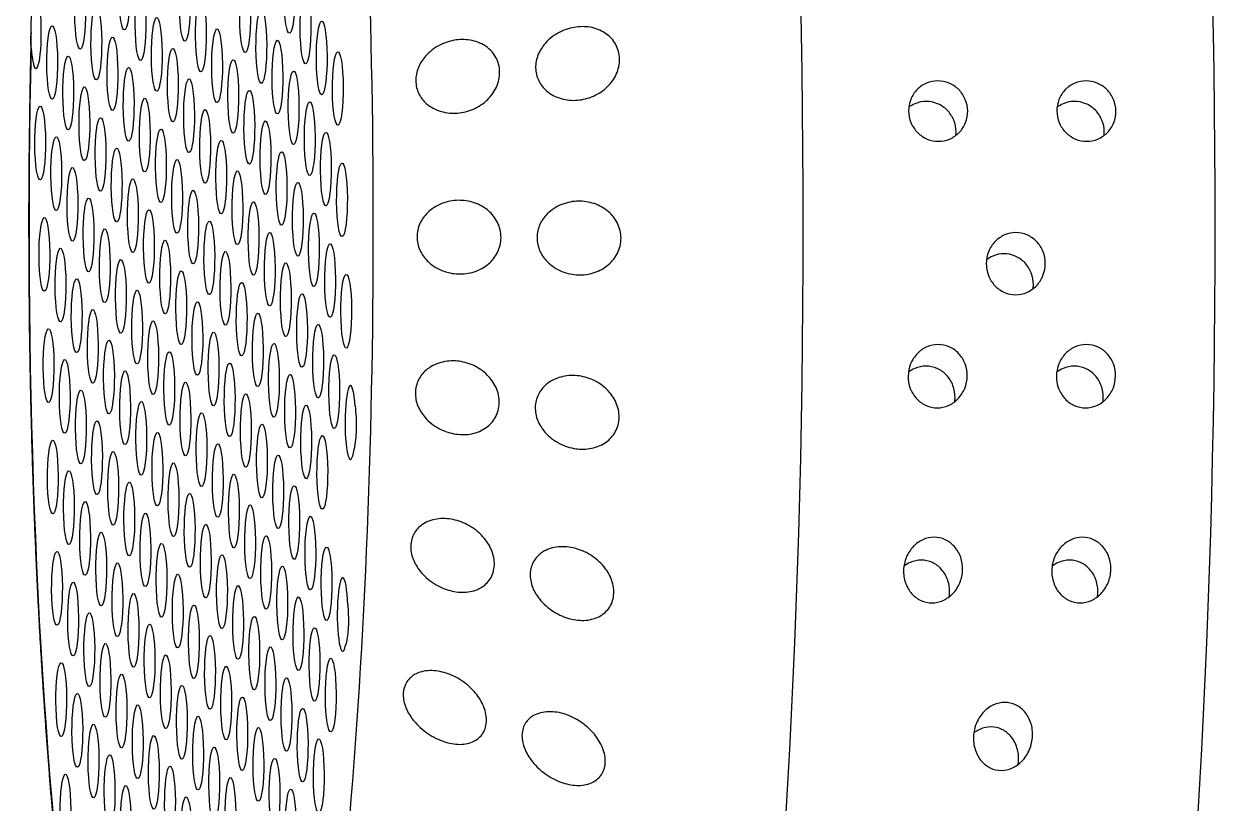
# Model space of a CAD drawing. Extents: x 528 to 612, y 788 to 934.
# Drawn here: x 574.541 to 576.013, y 847.925 to 848.887 of the extents above; entities that cross this region are included whole.
import ezdxf

# ---------------------------------------------------------------- set-up
doc = ezdxf.new("R2010")
doc.units = 0
doc.header["$MEASUREMENT"] = 0
doc.layers.add('1', color=4, linetype='Continuous')

# ---------------------------------------------------------------- blocks, each defined once
blk = doc.blocks.new('2010 FLAIR')
at = {"layer": '1'}
for centre, major_axis, start_param, end_param in [((46.9971, 43.0315), (0, 1.875), 3.141593, 6.283185), ((47.506, 43.0315), (0, 1.875), 3.141593, 6.283185), ((46.5312, 43.0315), (0, 1.4272), 2.994561, 6.430217)]:
    blk.add_ellipse(centre, major_axis=major_axis, ratio=0.145722, start_param=start_param, end_param=end_param, dxfattribs=at)
at = {"layer": '1', "color": 3}
for centre, major_axis, start_param, end_param in [((46.4317, 43.3204), (0, -0.0455), 0.253665, 6.53685), ((46.6355, 43.3163), (0, -0.0455), 0.253665, 6.53685), ((46.377, 43.2966), (0, -0.0455), 0.253665, 6.53685), ((46.5063, 43.3064), (0, -0.0455), 0.253665, 6.53685), ((46.4516, 43.2826), (0, -0.0455), 0.253665, 6.53685), ((46.5808, 43.2924), (0, -0.0455), 0.253665, 6.53685), ((46.3224, 43.2727), (0, -0.0455), 5.159783, 10.190131), ((46.5262, 43.2685), (0, -0.0455), 0.253665, 6.53685), ((46.6554, 43.2784), (0, -0.0455), 0.253665, 6.53685), ((46.397, 43.2587), (0, -0.0455), 0.253665, 6.53685), ((46.6008, 43.2545), (0, -0.0455), 0.253665, 6.53685), ((46.4716, 43.2447), (0, -0.0455), 0.253665, 6.53685), ((46.6754, 43.2405), (0, -0.0455), 0.253665, 6.53685), ((46.3424, 43.2348), (0, -0.0455), 0.253665, 6.53685), ((46.4169, 43.2208), (0, -0.0455), 0.253665, 6.53685), ((46.5461, 43.2307), (0, -0.0455), 0.253665, 6.53685), ((46.4915, 43.2068), (0, -0.0455), 0.253665, 6.53685), ((46.6207, 43.2167), (0, -0.0455), 0.253665, 6.53685), ((46.5166, 43.0315), (0, 1.3917), 1.410939, 2.237983), ((46.3623, 43.197), (0, -0.0455), 0.253665, 6.53685), ((46.5661, 43.1928), (0, -0.0455), 0.253665, 6.53685), ((46.6953, 43.2027), (0, -0.0455), 0.253665, 6.53685), ((46.4369, 43.183), (0, -0.0455), 0.253665, 6.53685), ((46.6407, 43.1788), (0, -0.0455), 0.253665, 6.53685), ((46.5115, 43.169), (0, -0.0455), 0.253665, 6.53685), ((46.3822, 43.1591), (0, -0.0455), 0.253665, 6.53685), ((46.586, 43.1549), (0, -0.0455), 0.253665, 6.53685), ((46.3276, 43.1353), (0, -0.0455), 0.253665, 6.53685), ((46.4568, 43.1451), (0, -0.0455), 0.253665, 6.53685), ((46.6606, 43.1409), (0, -0.0455), 0.253665, 6.53685), ((46.4022, 43.1212), (0, -0.0455), 0.253665, 6.53685), ((46.5314, 43.1311), (0, -0.0455), 0.253665, 6.53685), ((46.4768, 43.1072), (0, -0.0455), 0.253665, 6.53685), ((46.606, 43.1171), (0, -0.0455), 0.253665, 6.53685), ((46.6806, 43.1031), (0, -0.0455), 0.253665, 6.53685), ((46.3475, 43.0974), (0, -0.0455), 0.253665, 6.53685), ((46.5513, 43.0932), (0, -0.0455), 0.253665, 6.53685), ((46.4221, 43.0834), (0, -0.0455), 0.253665, 6.53685), ((46.6259, 43.0792), (0, -0.0455), 0.253665, 6.53685), ((46.3675, 43.0595), (0, -0.0455), 0.253665, 6.53685), ((46.4967, 43.0694), (0, -0.0455), 0.253665, 6.53685), ((46.7005, 43.0652), (0, -0.0455), 0.253665, 6.53685), ((46.4421, 43.0455), (0, -0.0455), 0.253665, 6.53685), ((46.5713, 43.0554), (0, -0.0455), 0.253665, 6.53685), ((46.5166, 43.0315), (0, -0.0455), 0.253665, 6.53685), ((46.6459, 43.0413), (0, -0.0455), 0.253665, 6.53685), ((46.3874, 43.0217), (0, -0.0455), 0.253665, 6.53685), ((46.5912, 43.0175), (0, -0.0455), 0.253665, 6.53685), ((46.462, 43.0076), (0, -0.0455), 0.253665, 6.53685), ((46.6658, 43.0035), (0, -0.0455), 0.253665, 6.53685), ((46.3328, 42.9978), (0, -0.0455), 0.253665, 6.53685), ((46.5366, 42.9936), (0, -0.0455), 0.253665, 6.53685), ((46.4074, 42.9838), (0, -0.0455), 0.253665, 6.53685), ((46.6112, 42.9796), (0, -0.0455), 0.253665, 6.53685), ((46.3527, 42.9599), (0, -0.0455), 0.253665, 6.53685), ((46.482, 42.9698), (0, -0.0455), 0.253665, 6.53685), ((46.5565, 42.9558), (0, -0.0455), 0.253665, 6.53685), ((46.6858, 42.9656), (0, -0.0455), 0.253665, 6.53685), ((46.4273, 42.9459), (0, -0.0455), 0.253665, 6.53685), ((46.6311, 42.9418), (0, -0.0455), 0.253665, 6.53685), ((46.5019, 42.9319), (0, -0.0455), 0.253665, 6.53685), ((46.7057, 42.9277), (0, -0.0455), 0.253665, 6.53685), ((46.3727, 42.9221), (0, -0.0455), 0.253665, 6.53685), ((46.5765, 42.9179), (0, -0.0455), 0.253665, 6.53685), ((46.4473, 42.9081), (0, -0.0455), 0.253665, 6.53685), ((46.6511, 42.9039), (0, -0.0455), 0.253665, 6.53685), ((46.3926, 42.8842), (0, -0.0455), 0.253665, 6.53685), ((46.5218, 42.894), (0, -0.0455), 0.253665, 6.53685), ((46.4672, 42.8702), (0, -0.0455), 0.253665, 6.53685), ((46.5964, 42.88), (0, -0.0455), 0.253665, 6.53685), ((46.338, 42.8603), (0, -0.0455), 0.253665, 6.53685), ((46.5418, 42.8562), (0, -0.0455), 0.253665, 6.53685), ((46.671, 42.866), (0, -0.0455), 0.253665, 6.53685), ((46.4126, 42.8463), (0, -0.0455), 0.253665, 6.53685), ((46.6164, 42.8422), (0, -0.0455), 0.253665, 6.53685), ((46.4871, 42.8323), (0, -0.0455), 0.253665, 6.53685), ((46.6909, 42.8282), (0, -0.0455), 0.253665, 6.53685), ((46.3579, 42.8225), (0, -0.0455), 0.253665, 6.53685), ((46.5617, 42.8183), (0, -0.0455), 0.253665, 6.53685), ((46.4325, 42.8085), (0, -0.0455), 0.253665, 6.53685), ((46.5071, 42.7945), (0, -0.0455), 0.253665, 6.53685), ((46.6363, 42.8043), (0, -0.0455), 0.253665, 6.53685), ((46.3779, 42.7846), (0, -0.0455), 0.253665, 6.53685), ((46.5817, 42.7804), (0, -0.0455), 0.253665, 6.53685), ((46.7109, 42.7903), (0, -0.0455), 2.01819, 7.048538), ((46.4525, 42.7706), (0, -0.0455), 0.253665, 6.53685), ((46.6562, 42.7664), (0, -0.0455), 0.253665, 6.53685), ((46.527, 42.7566), (0, -0.0455), 0.253665, 6.53685), ((46.3978, 42.7467), (0, -0.0455), 0.253665, 6.53685), ((46.6016, 42.7426), (0, -0.0455), 0.253665, 6.53685), ((46.3432, 42.7229), (0, -0.0455), 0.253665, 6.53685), ((46.4724, 42.7327), (0, -0.0455), 0.253665, 6.53685), ((46.6762, 42.7286), (0, -0.0455), 0.253665, 6.53685), ((46.4178, 42.7089), (0, -0.0455), 0.253665, 6.53685), ((46.547, 42.7187), (0, -0.0455), 0.253665, 6.53685), ((46.4923, 42.6949), (0, -0.0455), 0.253665, 6.53685), ((46.6216, 42.7047), (0, -0.0455), 0.253665, 6.53685), ((46.3631, 42.685), (0, -0.0455), 0.253665, 6.53685), ((46.5669, 42.6809), (0, -0.0455), 0.253665, 6.53685), ((46.4377, 42.671), (0, -0.0455), 0.253665, 6.53685), ((46.6415, 42.6668), (0, -0.0455), 0.253665, 6.53685), ((46.3831, 42.6472), (0, -0.0455), 0.253665, 6.53685), ((46.5123, 42.657), (0, -0.0455), 0.253665, 6.53685), ((46.4576, 42.6331), (0, -0.0455), 0.253665, 6.53685), ((46.5869, 42.643), (0, -0.0455), 0.253665, 6.53685), ((46.5322, 42.6191), (0, -0.0455), 0.253665, 6.53685), ((46.6614, 42.629), (0, -0.0455), 0.253665, 6.53685), ((46.403, 42.6093), (0, -0.0455), 0.253665, 6.53685), ((46.6068, 42.6051), (0, -0.0455), 0.253665, 6.53685), ((46.4776, 42.5953), (0, -0.0455), 0.253665, 6.53685), ((46.6814, 42.5911), (0, -0.0455), 0.253665, 6.53685), ((46.3484, 42.5854), (0, -0.0455), 0.253665, 6.53685), ((46.5522, 42.5813), (0, -0.0455), 0.253665, 6.53685), ((46.423, 42.5714), (0, -0.0455), 0.253665, 6.53685), ((46.6267, 42.5673), (0, -0.0455), 0.253665, 6.53685), ((46.3683, 42.5476), (0, -0.0455), 0.253665, 6.53685), ((46.4975, 42.5574), (0, -0.0455), 0.253665, 6.53685), ((46.7013, 42.5532), (0, -0.0455), 1.836372, 6.86672), ((46.4429, 42.5336), (0, -0.0455), 0.253665, 6.53685), ((46.5721, 42.5434), (0, -0.0455), 0.253665, 6.53685), ((46.6467, 42.5294), (0, -0.0455), 0.253665, 6.53685), ((46.5175, 42.5195), (0, -0.0455), 0.253665, 6.53685), ((46.3883, 42.5097), (0, -0.0455), 0.253665, 6.53685), ((46.5921, 42.5055), (0, -0.0455), 0.253665, 6.53685), ((46.4628, 42.4957), (0, -0.0455), 0.253665, 6.53685), ((46.6666, 42.4915), (0, -0.0455), 0.253665, 6.53685), ((46.4082, 42.4718), (0, -0.0455), 0.253665, 6.53685), ((46.5374, 42.4817), (0, -0.0455), 0.253665, 6.53685), ((46.4828, 42.4578), (0, -0.0455), 0.253665, 6.53685), ((46.612, 42.4677), (0, -0.0455), 0.253665, 6.53685), ((46.3536, 42.448), (0, -0.0455), 0.253665, 6.53685), ((46.5574, 42.4438), (0, -0.0455), 0.253665, 6.53685), ((46.6866, 42.4537), (0, -0.0455), 0.253665, 6.53685), ((46.4281, 42.434), (0, -0.0455), 0.253665, 6.53685), ((46.6319, 42.4298), (0, -0.0455), 0.253665, 6.53685), ((46.5027, 42.42), (0, -0.0455), 0.253665, 6.53685), ((46.3735, 42.4101), (0, -0.0455), 0.253665, 6.53685), ((46.5773, 42.4059), (0, -0.0455), 0.253665, 6.53685), ((46.4481, 42.3961), (0, -0.0455), 0.253665, 6.53685), ((46.5227, 42.3821), (0, -0.0455), 0.253665, 6.53685), ((46.6519, 42.3919), (0, -0.0455), 0.253665, 6.53685), ((46.3935, 42.3722), (0, -0.0455), 0.253665, 6.53685), ((46.5972, 42.3681), (0, -0.0455), 0.253665, 6.53685), ((46.468, 42.3582), (0, -0.0455), 0.253665, 6.53685), ((46.6718, 42.3541), (0, -0.0455), 0.253665, 6.53685), ((46.5426, 42.3442), (0, -0.0455), 0.253665, 6.53685), ((46.4134, 42.3344), (0, -0.0455), 0.253665, 6.53685), ((46.6172, 42.3302), (0, -0.0455), 0.253665, 6.53685), ((46.3588, 42.3105), (0, -0.0455), 0.253665, 6.53685), ((46.488, 42.3204), (0, -0.0455), 0.253665, 6.53685), ((46.4333, 42.2965), (0, -0.0455), 0.253665, 6.53685), ((46.5626, 42.3064), (0, -0.0455), 0.253665, 6.53685), ((46.5079, 42.2825), (0, -0.0455), 0.253665, 6.53685), ((46.6371, 42.2923), (0, -0.0455), 0.253665, 6.53685)]:
    blk.add_ellipse(centre, major_axis=major_axis, ratio=0.145722, start_param=start_param, end_param=end_param, dxfattribs=at)
for points, knots in [([(46.3164, 43.253), (46.3164, 43.2541), (46.3163, 43.2552), (46.3161, 43.2607), (46.3162, 43.2655), (46.3164, 43.2744), (46.3165, 43.2784), (46.3167, 43.2863), (46.3168, 43.2902), (46.3171, 43.2982), (46.3173, 43.3021), (46.3178, 43.3055)], [-0.10333223, -0.10333223, -0.10333223, -0.10333223, -0.09981809, -0.09981809, -0.08531374, -0.08531374, -0.07331614, -0.07331614, -0.06095866, -0.06095866, -0.0463084, -0.0463084, -0.0463084, -0.0463084]), ([(46.9899, 43.2785), (46.9961, 43.2794), (47.003, 43.2792), (47.016, 43.2764), (47.0222, 43.2736), (47.0316, 43.2667), (47.0357, 43.2623), (47.0401, 43.2544), (47.0413, 43.2515), (47.0429, 43.2454), (47.0433, 43.2423), (47.0434, 43.236), (47.0431, 43.2327), (47.0417, 43.2264), (47.0407, 43.2232), (47.0366, 43.2144), (47.0327, 43.2091), (47.0235, 43.2001), (47.0174, 43.196), (47.0046, 43.1904), (46.9978, 43.1888), (46.985, 43.1877), (46.9779, 43.1883), (46.9644, 43.1921), (46.958, 43.1955), (46.9493, 43.2032), (46.9459, 43.2073), (46.9411, 43.217), (46.9398, 43.2225), (46.9396, 43.2335), (46.9407, 43.2393), (46.9451, 43.2499), (46.9483, 43.2547), (46.9567, 43.2642), (46.963, 43.2689), (46.9763, 43.2756), (46.9834, 43.2777), (46.9899, 43.2785)], [0, 0, 0, 0, 0.0233552, 0.0233552, 0.0467103, 0.0467103, 0.0658795, 0.0658795, 0.0754641, 0.0754641, 0.0850487, 0.0850487, 0.0946332, 0.0946332, 0.1042178, 0.1042178, 0.123387, 0.123387, 0.1467421, 0.1467421, 0.1700973, 0.1700973, 0.1945396, 0.1945396, 0.2189818, 0.2189818, 0.2355966, 0.2355966, 0.2522113, 0.2522113, 0.2688261, 0.2688261, 0.2854408, 0.2854408, 0.3098831, 0.3098831, 0.3343253, 0.3343253, 0.3343253, 0.3343253]), ([(46.8417, 43.2626), (46.848, 43.2634), (46.8548, 43.2633), (46.8678, 43.2605), (46.8741, 43.2578), (46.8835, 43.2508), (46.8876, 43.2464), (46.892, 43.2385), (46.8931, 43.2356), (46.8947, 43.2295), (46.8952, 43.2264), (46.8953, 43.22), (46.895, 43.2168), (46.8936, 43.2104), (46.8925, 43.2073), (46.8885, 43.1984), (46.8846, 43.1932), (46.8754, 43.1841), (46.8693, 43.1801), (46.8564, 43.1744), (46.8496, 43.1728), (46.8368, 43.1718), (46.8297, 43.1724), (46.8162, 43.1763), (46.8098, 43.1796), (46.8011, 43.1873), (46.7978, 43.1914), (46.793, 43.2011), (46.7917, 43.2066), (46.7915, 43.2175), (46.7926, 43.2233), (46.797, 43.2339), (46.8002, 43.2387), (46.8086, 43.2482), (46.8148, 43.2529), (46.8281, 43.2597), (46.8352, 43.2617), (46.8417, 43.2626)], [0, 0, 0, 0, 0.023389, 0.023389, 0.0467779, 0.0467779, 0.0659746, 0.0659746, 0.0755729, 0.0755729, 0.0851712, 0.0851712, 0.0947696, 0.0947696, 0.1043679, 0.1043679, 0.1235645, 0.1235645, 0.1469535, 0.1469535, 0.1703425, 0.1703425, 0.1947513, 0.1947513, 0.2191601, 0.2191601, 0.2357472, 0.2357472, 0.2523342, 0.2523342, 0.2689213, 0.2689213, 0.2855084, 0.2855084, 0.3099172, 0.3099172, 0.334326, 0.334326, 0.334326, 0.334326]), ([(47.4373, 43.1375), (47.4327, 43.1375), (47.4279, 43.1384), (47.4189, 43.1422), (47.4148, 43.1451), (47.4082, 43.1517), (47.4053, 43.1559), (47.4015, 43.1652), (47.4005, 43.1702), (47.4004, 43.1796), (47.4013, 43.1846), (47.4049, 43.1938), (47.4077, 43.198), (47.4141, 43.2046), (47.4181, 43.2074), (47.427, 43.2112), (47.4319, 43.2121), (47.4411, 43.2121), (47.4459, 43.2112), (47.455, 43.2074), (47.4591, 43.2046), (47.4657, 43.198), (47.4685, 43.1938), (47.4724, 43.1846), (47.4734, 43.1796), (47.4735, 43.1702), (47.4726, 43.1652), (47.4689, 43.1559), (47.4662, 43.1517), (47.4597, 43.1451), (47.4557, 43.1422), (47.4468, 43.1384), (47.4419, 43.1375), (47.4373, 43.1375)], [0, 0, 0, 0, 0.0138754, 0.0138754, 0.0277508, 0.0277508, 0.0418876, 0.0418876, 0.0560244, 0.0560244, 0.070122, 0.070122, 0.0842195, 0.0842195, 0.0980909, 0.0980909, 0.1119622, 0.1119622, 0.1258335, 0.1258335, 0.1397049, 0.1397049, 0.1538024, 0.1538024, 0.1679, 0.1679, 0.1820368, 0.1820368, 0.1961736, 0.1961736, 0.210049, 0.210049, 0.2239244, 0.2239244, 0.2239244, 0.2239244]), ([(47.6205, 43.1375), (47.6159, 43.1375), (47.611, 43.1384), (47.602, 43.1422), (47.5979, 43.1451), (47.5914, 43.1517), (47.5885, 43.1559), (47.5847, 43.1652), (47.5837, 43.1702), (47.5836, 43.1796), (47.5844, 43.1846), (47.5881, 43.1938), (47.5908, 43.198), (47.5973, 43.2046), (47.6013, 43.2074), (47.6102, 43.2112), (47.6151, 43.2121), (47.6242, 43.2121), (47.6291, 43.2112), (47.6381, 43.2074), (47.6422, 43.2046), (47.6488, 43.198), (47.6517, 43.1938), (47.6556, 43.1846), (47.6565, 43.1796), (47.6566, 43.1702), (47.6558, 43.1652), (47.6521, 43.1559), (47.6493, 43.1517), (47.6429, 43.1451), (47.6388, 43.1422), (47.6299, 43.1384), (47.625, 43.1375), (47.6205, 43.1375)], [0, 0, 0, 0, 0.0138754, 0.0138754, 0.0277508, 0.0277508, 0.0418876, 0.0418876, 0.0560244, 0.0560244, 0.070122, 0.070122, 0.0842195, 0.0842195, 0.0980909, 0.0980909, 0.1119622, 0.1119622, 0.1258335, 0.1258335, 0.1397049, 0.1397049, 0.1538024, 0.1538024, 0.1679, 0.1679, 0.1820368, 0.1820368, 0.1961736, 0.1961736, 0.210049, 0.210049, 0.2239244, 0.2239244, 0.2239244, 0.2239244]), ([(47.4588, 43.1448), (47.459, 43.1463), (47.4591, 43.1479), (47.459, 43.1541), (47.4581, 43.1591), (47.4542, 43.1683), (47.4513, 43.1726), (47.4448, 43.1792), (47.4406, 43.182), (47.4316, 43.1858), (47.4268, 43.1867), (47.4176, 43.1867), (47.4127, 43.1858), (47.4056, 43.1827), (47.403, 43.1812), (47.4007, 43.1795)], [0.05151258, 0.05151258, 0.05151258, 0.05151258, 0.05608271, 0.05608271, 0.07020559, 0.07020559, 0.08432848, 0.08432848, 0.0981983, 0.0981983, 0.11206812, 0.11206812, 0.12593795, 0.12593795, 0.13438506, 0.13438506, 0.13438506, 0.13438506]), ([(47.642, 43.1448), (47.6422, 43.1463), (47.6422, 43.1479), (47.6422, 43.1541), (47.6412, 43.1591), (47.6374, 43.1683), (47.6345, 43.1726), (47.6279, 43.1792), (47.6238, 43.182), (47.6148, 43.1858), (47.6099, 43.1867), (47.6008, 43.1867), (47.5959, 43.1858), (47.5887, 43.1827), (47.5862, 43.1812), (47.5839, 43.1795)], [0.05151258, 0.05151258, 0.05151258, 0.05151258, 0.05608271, 0.05608271, 0.07020559, 0.07020559, 0.08432848, 0.08432848, 0.0981983, 0.0981983, 0.11206812, 0.11206812, 0.12593795, 0.12593795, 0.13438506, 0.13438506, 0.13438506, 0.13438506]), ([(46.8442, 43.0646), (46.8505, 43.0647), (46.8573, 43.0638), (46.8703, 43.0595), (46.8765, 43.056), (46.8858, 43.0479), (46.8898, 43.043), (46.894, 43.0345), (46.8951, 43.0315), (46.8966, 43.0252), (46.897, 43.022), (46.8969, 43.0156), (46.8966, 43.0123), (46.8951, 43.0061), (46.8939, 43.0031), (46.8897, 42.9946), (46.8857, 42.9898), (46.8764, 42.9818), (46.8702, 42.9785), (46.8572, 42.9743), (46.8504, 42.9735), (46.8376, 42.9739), (46.8305, 42.9753), (46.8171, 42.9807), (46.8108, 42.9848), (46.8023, 42.9936), (46.799, 42.9981), (46.7944, 43.0083), (46.7932, 43.014), (46.7932, 43.025), (46.7944, 43.0307), (46.799, 43.0409), (46.8023, 43.0453), (46.8109, 43.0539), (46.8172, 43.0579), (46.8306, 43.0632), (46.8377, 43.0645), (46.8442, 43.0646)], [0, 0, 0, 0, 0.023389, 0.023389, 0.0467779, 0.0467779, 0.0659746, 0.0659746, 0.0755729, 0.0755729, 0.0851712, 0.0851712, 0.0947696, 0.0947696, 0.1043679, 0.1043679, 0.1235645, 0.1235645, 0.1469535, 0.1469535, 0.1703425, 0.1703425, 0.1947513, 0.1947513, 0.2191601, 0.2191601, 0.2357472, 0.2357472, 0.2523342, 0.2523342, 0.2689213, 0.2689213, 0.2855084, 0.2855084, 0.3099172, 0.3099172, 0.334326, 0.334326, 0.334326, 0.334326]), ([(46.9926, 43.0636), (46.9988, 43.0637), (47.0056, 43.0627), (47.0186, 43.0584), (47.0247, 43.0549), (47.034, 43.0468), (47.038, 43.0419), (47.0422, 43.0334), (47.0433, 43.0304), (47.0448, 43.0241), (47.0452, 43.0209), (47.0452, 43.0145), (47.0448, 43.0113), (47.0433, 43.0051), (47.0422, 43.002), (47.038, 42.9936), (47.034, 42.9888), (47.0247, 42.9808), (47.0185, 42.9774), (47.0055, 42.9732), (46.9987, 42.9724), (46.9859, 42.9728), (46.9788, 42.9742), (46.9654, 42.9796), (46.9591, 42.9837), (46.9505, 42.9925), (46.9472, 42.997), (46.9427, 43.0072), (46.9414, 43.0129), (46.9414, 43.024), (46.9427, 43.0297), (46.9473, 43.0398), (46.9506, 43.0443), (46.9592, 43.0529), (46.9655, 43.0569), (46.9789, 43.0622), (46.986, 43.0635), (46.9926, 43.0636)], [0, 0, 0, 0, 0.0233552, 0.0233552, 0.0467103, 0.0467103, 0.0658795, 0.0658795, 0.0754641, 0.0754641, 0.0850487, 0.0850487, 0.0946332, 0.0946332, 0.1042178, 0.1042178, 0.123387, 0.123387, 0.1467421, 0.1467421, 0.1700973, 0.1700973, 0.1945396, 0.1945396, 0.2189818, 0.2189818, 0.2355966, 0.2355966, 0.2522113, 0.2522113, 0.2688261, 0.2688261, 0.2854408, 0.2854408, 0.3098831, 0.3098831, 0.3343253, 0.3343253, 0.3343253, 0.3343253]), ([(47.5327, 42.948), (47.5281, 42.948), (47.5232, 42.949), (47.5144, 42.9529), (47.5103, 42.9558), (47.5038, 42.9626), (47.501, 42.9669), (47.4973, 42.9765), (47.4964, 42.9816), (47.4964, 42.9913), (47.4973, 42.9964), (47.5011, 43.0059), (47.504, 43.0103), (47.5105, 43.017), (47.5146, 43.0199), (47.5235, 43.0237), (47.5284, 43.0247), (47.5375, 43.0247), (47.5424, 43.0237), (47.5513, 43.0199), (47.5553, 43.017), (47.5618, 43.0103), (47.5647, 43.0059), (47.5684, 42.9964), (47.5693, 42.9913), (47.5693, 42.9816), (47.5684, 42.9765), (47.5645, 42.9669), (47.5617, 42.9626), (47.5551, 42.9558), (47.551, 42.9529), (47.5421, 42.949), (47.5372, 42.948), (47.5327, 42.948)], [0, 0, 0, 0, 0.0138608, 0.0138608, 0.0277216, 0.0277216, 0.0422229, 0.0422229, 0.0567241, 0.0567241, 0.0711596, 0.0711596, 0.0855951, 0.0855951, 0.0994487, 0.0994487, 0.1133024, 0.1133024, 0.127156, 0.127156, 0.1410097, 0.1410097, 0.1554452, 0.1554452, 0.1698806, 0.1698806, 0.1843819, 0.1843819, 0.1988832, 0.1988832, 0.212744, 0.212744, 0.2266048, 0.2266048, 0.2266048, 0.2266048]), ([(47.5543, 42.9555), (47.5545, 42.9571), (47.5546, 42.9587), (47.5546, 42.9651), (47.5538, 42.9703), (47.55, 42.9798), (47.5472, 42.9842), (47.5407, 42.991), (47.5366, 42.9939), (47.5277, 42.9977), (47.5229, 42.9987), (47.5138, 42.9987), (47.5089, 42.9977), (47.5017, 42.9946), (47.499, 42.993), (47.4967, 42.9912)], [0.05216595, 0.05216595, 0.05216595, 0.05216595, 0.05687262, 0.05687262, 0.07137622, 0.07137622, 0.08587982, 0.08587982, 0.09972982, 0.09972982, 0.11357982, 0.11357982, 0.12742982, 0.12742982, 0.13602531, 0.13602531, 0.13602531, 0.13602531]), ([(47.4358, 42.8084), (47.4312, 42.8084), (47.4264, 42.8094), (47.4176, 42.8133), (47.4137, 42.8162), (47.4072, 42.8231), (47.4044, 42.8276), (47.4007, 42.8373), (47.3999, 42.8426), (47.4, 42.8525), (47.401, 42.8577), (47.4049, 42.8675), (47.4079, 42.8719), (47.4145, 42.8788), (47.4186, 42.8817), (47.4275, 42.8856), (47.4324, 42.8865), (47.4415, 42.8865), (47.4463, 42.8856), (47.4552, 42.8817), (47.4592, 42.8788), (47.4656, 42.8719), (47.4685, 42.8675), (47.4721, 42.8577), (47.473, 42.8525), (47.4728, 42.8426), (47.4718, 42.8373), (47.4679, 42.8276), (47.4649, 42.8231), (47.4582, 42.8162), (47.4542, 42.8133), (47.4452, 42.8094), (47.4404, 42.8084), (47.4358, 42.8084)], [0, 0, 0, 0, 0.0138463, 0.0138463, 0.0276926, 0.0276926, 0.04258, 0.04258, 0.0574675, 0.0574675, 0.0722657, 0.0722657, 0.0870638, 0.0870638, 0.1008999, 0.1008999, 0.114736, 0.114736, 0.1285721, 0.1285721, 0.1424082, 0.1424082, 0.1572063, 0.1572063, 0.1720044, 0.1720044, 0.1868919, 0.1868919, 0.2017794, 0.2017794, 0.2156257, 0.2156257, 0.229472, 0.229472, 0.229472, 0.229472]), ([(47.619, 42.8084), (47.6144, 42.8084), (47.6096, 42.8094), (47.6008, 42.8133), (47.5968, 42.8162), (47.5904, 42.8231), (47.5876, 42.8276), (47.5839, 42.8373), (47.5831, 42.8426), (47.5832, 42.8525), (47.5842, 42.8577), (47.5881, 42.8675), (47.591, 42.8719), (47.5977, 42.8788), (47.6018, 42.8817), (47.6107, 42.8856), (47.6155, 42.8865), (47.6247, 42.8865), (47.6295, 42.8856), (47.6383, 42.8817), (47.6423, 42.8788), (47.6488, 42.8719), (47.6516, 42.8675), (47.6553, 42.8577), (47.6561, 42.8525), (47.656, 42.8426), (47.655, 42.8373), (47.651, 42.8276), (47.6481, 42.8231), (47.6414, 42.8162), (47.6373, 42.8133), (47.6284, 42.8094), (47.6235, 42.8084), (47.619, 42.8084)], [0, 0, 0, 0, 0.0138463, 0.0138463, 0.0276926, 0.0276926, 0.04258, 0.04258, 0.0574675, 0.0574675, 0.0722657, 0.0722657, 0.0870638, 0.0870638, 0.1008999, 0.1008999, 0.114736, 0.114736, 0.1285721, 0.1285721, 0.1424082, 0.1424082, 0.1572063, 0.1572063, 0.1720044, 0.1720044, 0.1868919, 0.1868919, 0.2017794, 0.2017794, 0.2156257, 0.2156257, 0.229472, 0.229472, 0.229472, 0.229472]), ([(46.843, 42.8661), (46.8492, 42.8655), (46.856, 42.8638), (46.8689, 42.858), (46.875, 42.8538), (46.8841, 42.8447), (46.8881, 42.8394), (46.8921, 42.8305), (46.8931, 42.8273), (46.8945, 42.821), (46.8948, 42.8177), (46.8947, 42.8114), (46.8942, 42.8082), (46.8926, 42.8022), (46.8915, 42.7994), (46.8871, 42.7915), (46.883, 42.7872), (46.8735, 42.7804), (46.8673, 42.7777), (46.8542, 42.7751), (46.8474, 42.7751), (46.8346, 42.777), (46.8276, 42.7791), (46.8143, 42.7861), (46.8081, 42.7908), (46.7997, 42.8004), (46.7965, 42.8053), (46.7921, 42.8159), (46.791, 42.8217), (46.7912, 42.8326), (46.7926, 42.8381), (46.7974, 42.8477), (46.8007, 42.8517), (46.8095, 42.8593), (46.8158, 42.8625), (46.8293, 42.8662), (46.8364, 42.8667), (46.843, 42.8661)], [0, 0, 0, 0, 0.023389, 0.023389, 0.0467779, 0.0467779, 0.0659746, 0.0659746, 0.0755729, 0.0755729, 0.0851712, 0.0851712, 0.0947696, 0.0947696, 0.1043679, 0.1043679, 0.1235645, 0.1235645, 0.1469535, 0.1469535, 0.1703425, 0.1703425, 0.1947513, 0.1947513, 0.2191601, 0.2191601, 0.2357472, 0.2357472, 0.2523342, 0.2523342, 0.2689213, 0.2689213, 0.2855084, 0.2855084, 0.3099172, 0.3099172, 0.334326, 0.334326, 0.334326, 0.334326]), ([(47.4575, 42.816), (47.4577, 42.8176), (47.4578, 42.8192), (47.4579, 42.8257), (47.4571, 42.831), (47.4534, 42.8408), (47.4506, 42.8453), (47.4441, 42.8521), (47.4402, 42.855), (47.4314, 42.8589), (47.4265, 42.8599), (47.4174, 42.8599), (47.4125, 42.8589), (47.4053, 42.8558), (47.4027, 42.8542), (47.4003, 42.8524)], [0.05298666, 0.05298666, 0.05298666, 0.05298666, 0.05772049, 0.05772049, 0.07263637, 0.07263637, 0.08755225, 0.08755225, 0.10138253, 0.10138253, 0.1152128, 0.1152128, 0.12904308, 0.12904308, 0.13767704, 0.13767704, 0.13767704, 0.13767704]), ([(47.6406, 42.816), (47.6408, 42.8176), (47.6409, 42.8192), (47.6411, 42.8257), (47.6402, 42.831), (47.6366, 42.8408), (47.6338, 42.8453), (47.6273, 42.8521), (47.6233, 42.855), (47.6145, 42.8589), (47.6097, 42.8599), (47.6006, 42.8599), (47.5957, 42.8589), (47.5885, 42.8558), (47.5858, 42.8542), (47.5835, 42.8524)], [0.05298666, 0.05298666, 0.05298666, 0.05298666, 0.05772049, 0.05772049, 0.07263637, 0.07263637, 0.08755225, 0.08755225, 0.10138253, 0.10138253, 0.1152128, 0.1152128, 0.12904308, 0.12904308, 0.13767704, 0.13767704, 0.13767704, 0.13767704]), ([(46.9911, 42.848), (46.9974, 42.8474), (47.0041, 42.8457), (47.017, 42.8399), (47.0231, 42.8358), (47.0322, 42.8266), (47.0361, 42.8213), (47.0402, 42.8124), (47.0412, 42.8093), (47.0426, 42.8029), (47.0429, 42.7997), (47.0428, 42.7934), (47.0423, 42.7902), (47.0407, 42.7842), (47.0395, 42.7814), (47.0352, 42.7735), (47.0311, 42.7692), (47.0216, 42.7624), (47.0154, 42.7598), (47.0023, 42.7571), (46.9955, 42.757), (46.9827, 42.7589), (46.9757, 42.7611), (46.9624, 42.768), (46.9561, 42.7728), (46.9478, 42.7824), (46.9446, 42.7872), (46.9402, 42.7979), (46.9391, 42.8037), (46.9393, 42.8146), (46.9407, 42.8201), (46.9454, 42.8297), (46.9488, 42.8337), (46.9575, 42.8413), (46.9639, 42.8446), (46.9775, 42.8482), (46.9846, 42.8487), (46.9911, 42.848)], [0, 0, 0, 0, 0.0233552, 0.0233552, 0.0467103, 0.0467103, 0.0658795, 0.0658795, 0.0754641, 0.0754641, 0.0850487, 0.0850487, 0.0946332, 0.0946332, 0.1042178, 0.1042178, 0.123387, 0.123387, 0.1467421, 0.1467421, 0.1700973, 0.1700973, 0.1945396, 0.1945396, 0.2189818, 0.2189818, 0.2355966, 0.2355966, 0.2522113, 0.2522113, 0.2688261, 0.2688261, 0.2854408, 0.2854408, 0.3098831, 0.3098831, 0.3343253, 0.3343253, 0.3343253, 0.3343253]), ([(46.7169, 42.81), (46.7169, 42.8089), (46.717, 42.8078), (46.7174, 42.8022), (46.7178, 42.7975), (46.7182, 42.7886), (46.7182, 42.7846), (46.7179, 42.7767), (46.7176, 42.7728), (46.7166, 42.7648), (46.716, 42.7609), (46.7155, 42.7575)], [-0.10333223, -0.10333223, -0.10333223, -0.10333223, -0.09981809, -0.09981809, -0.08531374, -0.08531374, -0.07331614, -0.07331614, -0.06095866, -0.06095866, -0.0463084, -0.0463084, -0.0463084, -0.0463084]), ([(46.8379, 42.6704), (46.8442, 42.6691), (46.8509, 42.6666), (46.8637, 42.6594), (46.8697, 42.6547), (46.8787, 42.6447), (46.8825, 42.6391), (46.8863, 42.6299), (46.8873, 42.6267), (46.8886, 42.6203), (46.8888, 42.6171), (46.8886, 42.6109), (46.8881, 42.6079), (46.8863, 42.6023), (46.8851, 42.5996), (46.8806, 42.5925), (46.8764, 42.5888), (46.8668, 42.5832), (46.8606, 42.5814), (46.8475, 42.5803), (46.8406, 42.5811), (46.8279, 42.5844), (46.8209, 42.5873), (46.8078, 42.5956), (46.8016, 42.6009), (46.7935, 42.6113), (46.7904, 42.6163), (46.7862, 42.6272), (46.7852, 42.633), (46.7856, 42.6436), (46.7871, 42.6488), (46.792, 42.6576), (46.7955, 42.6612), (46.8043, 42.6676), (46.8108, 42.67), (46.8243, 42.6721), (46.8314, 42.6717), (46.8379, 42.6704)], [0, 0, 0, 0, 0.023389, 0.023389, 0.0467779, 0.0467779, 0.0659746, 0.0659746, 0.0755729, 0.0755729, 0.0851712, 0.0851712, 0.0947696, 0.0947696, 0.1043679, 0.1043679, 0.1235645, 0.1235645, 0.1469535, 0.1469535, 0.1703425, 0.1703425, 0.1947513, 0.1947513, 0.2191601, 0.2191601, 0.2357472, 0.2357472, 0.2523342, 0.2523342, 0.2689213, 0.2689213, 0.2855084, 0.2855084, 0.3099172, 0.3099172, 0.334326, 0.334326, 0.334326, 0.334326]), ([(47.4293, 42.5676), (47.4247, 42.5676), (47.4199, 42.5686), (47.4113, 42.5726), (47.4075, 42.5755), (47.4011, 42.5826), (47.3983, 42.5873), (47.3948, 42.5975), (47.3941, 42.6031), (47.3944, 42.6133), (47.3955, 42.6188), (47.3997, 42.629), (47.4028, 42.6337), (47.4097, 42.6407), (47.4137, 42.6436), (47.4226, 42.6476), (47.4274, 42.6486), (47.4365, 42.6486), (47.4413, 42.6476), (47.45, 42.6436), (47.4538, 42.6407), (47.4603, 42.6337), (47.4631, 42.629), (47.4666, 42.6188), (47.4673, 42.6133), (47.467, 42.6031), (47.4659, 42.5975), (47.4616, 42.5873), (47.4585, 42.5826), (47.4516, 42.5755), (47.4475, 42.5726), (47.4387, 42.5686), (47.4338, 42.5676), (47.4293, 42.5676)], [0, 0, 0, 0, 0.0138155, 0.0138155, 0.0276309, 0.0276309, 0.043476, 0.043476, 0.059321, 0.059321, 0.075022, 0.075022, 0.090723, 0.090723, 0.1045202, 0.1045202, 0.1183174, 0.1183174, 0.1321146, 0.1321146, 0.1459118, 0.1459118, 0.1616127, 0.1616127, 0.1773137, 0.1773137, 0.1931588, 0.1931588, 0.2090038, 0.2090038, 0.2228193, 0.2228193, 0.2366348, 0.2366348, 0.2366348, 0.2366348]), ([(47.6124, 42.5676), (47.6079, 42.5676), (47.6031, 42.5686), (47.5945, 42.5726), (47.5907, 42.5755), (47.5843, 42.5826), (47.5815, 42.5873), (47.578, 42.5975), (47.5772, 42.6031), (47.5776, 42.6133), (47.5787, 42.6188), (47.5829, 42.629), (47.586, 42.6337), (47.5928, 42.6407), (47.5969, 42.6436), (47.6058, 42.6476), (47.6106, 42.6486), (47.6197, 42.6486), (47.6245, 42.6476), (47.6331, 42.6436), (47.637, 42.6407), (47.6434, 42.6337), (47.6462, 42.629), (47.6498, 42.6188), (47.6505, 42.6133), (47.6501, 42.6031), (47.649, 42.5975), (47.6448, 42.5873), (47.6416, 42.5826), (47.6348, 42.5755), (47.6307, 42.5726), (47.6218, 42.5686), (47.617, 42.5676), (47.6124, 42.5676)], [0, 0, 0, 0, 0.0138155, 0.0138155, 0.0276309, 0.0276309, 0.043476, 0.043476, 0.059321, 0.059321, 0.075022, 0.075022, 0.090723, 0.090723, 0.1045202, 0.1045202, 0.1183174, 0.1183174, 0.1321146, 0.1321146, 0.1459118, 0.1459118, 0.1616127, 0.1616127, 0.1773137, 0.1773137, 0.1931588, 0.1931588, 0.2090038, 0.2090038, 0.2228193, 0.2228193, 0.2366348, 0.2366348, 0.2366348, 0.2366348]), ([(46.9856, 42.6357), (46.9918, 42.6343), (46.9986, 42.6319), (47.0113, 42.6247), (47.0173, 42.62), (47.0262, 42.61), (47.0301, 42.6044), (47.0339, 42.5952), (47.0349, 42.592), (47.0361, 42.5856), (47.0364, 42.5824), (47.0361, 42.5763), (47.0356, 42.5733), (47.0339, 42.5676), (47.0327, 42.565), (47.0282, 42.5578), (47.024, 42.5541), (47.0144, 42.5485), (47.0081, 42.5467), (46.9951, 42.5456), (46.9883, 42.5464), (46.9755, 42.5497), (46.9685, 42.5526), (46.9554, 42.5609), (46.9492, 42.5662), (46.941, 42.5766), (46.9379, 42.5816), (46.9338, 42.5925), (46.9328, 42.5983), (46.9332, 42.609), (46.9347, 42.6142), (46.9396, 42.623), (46.9431, 42.6265), (46.9519, 42.6329), (46.9584, 42.6354), (46.9719, 42.6374), (46.9791, 42.637), (46.9856, 42.6357)], [0, 0, 0, 0, 0.0233552, 0.0233552, 0.0467103, 0.0467103, 0.0658795, 0.0658795, 0.0754641, 0.0754641, 0.0850487, 0.0850487, 0.0946332, 0.0946332, 0.1042178, 0.1042178, 0.123387, 0.123387, 0.1467421, 0.1467421, 0.1700973, 0.1700973, 0.1945396, 0.1945396, 0.2189818, 0.2189818, 0.2355966, 0.2355966, 0.2522113, 0.2522113, 0.2688261, 0.2688261, 0.2854408, 0.2854408, 0.3098831, 0.3098831, 0.3343253, 0.3343253, 0.3343253, 0.3343253]), ([(47.4507, 42.5751), (47.4509, 42.5767), (47.4511, 42.5782), (47.4513, 42.5848), (47.4506, 42.5904), (47.4471, 42.6007), (47.4443, 42.6054), (47.4379, 42.6125), (47.4341, 42.6154), (47.4255, 42.6194), (47.4207, 42.6204), (47.4116, 42.6204), (47.4068, 42.6194), (47.3996, 42.6162), (47.397, 42.6146), (47.3946, 42.6128)], [0.05527731, 0.05527731, 0.05527731, 0.05527731, 0.05987506, 0.05987506, 0.07583478, 0.07583478, 0.09179451, 0.09179451, 0.10558106, 0.10558106, 0.1193676, 0.1193676, 0.13315415, 0.13315415, 0.14170505, 0.14170505, 0.14170505, 0.14170505]), ([(47.6339, 42.5751), (47.6341, 42.5767), (47.6342, 42.5782), (47.6345, 42.5848), (47.6338, 42.5904), (47.6303, 42.6007), (47.6275, 42.6054), (47.6211, 42.6125), (47.6172, 42.6154), (47.6086, 42.6194), (47.6039, 42.6204), (47.5948, 42.6204), (47.5899, 42.6194), (47.5827, 42.6162), (47.5801, 42.6146), (47.5778, 42.6128)], [0.05527731, 0.05527731, 0.05527731, 0.05527731, 0.05987506, 0.05987506, 0.07583478, 0.07583478, 0.09179451, 0.09179451, 0.10558106, 0.10558106, 0.1193676, 0.1193676, 0.13315415, 0.13315415, 0.14170505, 0.14170505, 0.14170505, 0.14170505]), ([(46.7077, 42.5652), (46.7078, 42.5634), (46.7079, 42.5616), (46.7082, 42.5552), (46.7084, 42.5506), (46.7085, 42.5423), (46.7084, 42.5386), (46.7078, 42.5315), (46.7074, 42.5281), (46.7063, 42.5212), (46.7056, 42.5179), (46.705, 42.5153)], [-0.10333581, -0.10333581, -0.10333581, -0.10333581, -0.09774084, -0.09774084, -0.08402044, -0.08402044, -0.07264257, -0.07264257, -0.06085918, -0.06085918, -0.04630941, -0.04630941, -0.04630941, -0.04630941]), ([(46.8292, 42.4808), (46.8355, 42.4788), (46.8421, 42.4757), (46.8548, 42.4673), (46.8607, 42.462), (46.8694, 42.4513), (46.8731, 42.4454), (46.8768, 42.4362), (46.8777, 42.433), (46.8789, 42.4267), (46.8791, 42.4236), (46.8787, 42.4177), (46.8781, 42.4149), (46.8763, 42.4096), (46.875, 42.4073), (46.8704, 42.4009), (46.8661, 42.3979), (46.8565, 42.3937), (46.8501, 42.3927), (46.8371, 42.3932), (46.8303, 42.3948), (46.8176, 42.3995), (46.8107, 42.4031), (46.7977, 42.4126), (46.7917, 42.4184), (46.7837, 42.4293), (46.7807, 42.4345), (46.7768, 42.4454), (46.7758, 42.4511), (46.7765, 42.4613), (46.778, 42.4661), (46.7831, 42.4739), (46.7866, 42.477), (46.7956, 42.4821), (46.8021, 42.4837), (46.8157, 42.4841), (46.8228, 42.4829), (46.8292, 42.4808)], [0, 0, 0, 0, 0.023389, 0.023389, 0.0467779, 0.0467779, 0.0659746, 0.0659746, 0.0755729, 0.0755729, 0.0851712, 0.0851712, 0.0947696, 0.0947696, 0.1043679, 0.1043679, 0.1235645, 0.1235645, 0.1469535, 0.1469535, 0.1703425, 0.1703425, 0.1947513, 0.1947513, 0.2191601, 0.2191601, 0.2357472, 0.2357472, 0.2523342, 0.2523342, 0.2689213, 0.2689213, 0.2855084, 0.2855084, 0.3099172, 0.3099172, 0.334326, 0.334326, 0.334326, 0.334326]), ([(46.9761, 42.4301), (46.9823, 42.4281), (46.9889, 42.4249), (47.0015, 42.4165), (47.0074, 42.4112), (47.0162, 42.4005), (47.0199, 42.3947), (47.0236, 42.3854), (47.0245, 42.3822), (47.0256, 42.376), (47.0258, 42.3729), (47.0254, 42.367), (47.0249, 42.3642), (47.0231, 42.3589), (47.0218, 42.3565), (47.0171, 42.3502), (47.0129, 42.3472), (47.0032, 42.343), (46.9969, 42.342), (46.9839, 42.3425), (46.9771, 42.344), (46.9644, 42.3487), (46.9575, 42.3523), (46.9445, 42.3618), (46.9384, 42.3676), (46.9305, 42.3785), (46.9275, 42.3838), (46.9235, 42.3947), (46.9226, 42.4003), (46.9232, 42.4105), (46.9248, 42.4154), (46.9299, 42.4232), (46.9334, 42.4263), (46.9424, 42.4314), (46.9489, 42.433), (46.9625, 42.4334), (46.9696, 42.4322), (46.9761, 42.4301)], [0, 0, 0, 0, 0.0233552, 0.0233552, 0.0467103, 0.0467103, 0.0658795, 0.0658795, 0.0754641, 0.0754641, 0.0850487, 0.0850487, 0.0946332, 0.0946332, 0.1042178, 0.1042178, 0.123387, 0.123387, 0.1467421, 0.1467421, 0.1700973, 0.1700973, 0.1945396, 0.1945396, 0.2189818, 0.2189818, 0.2355966, 0.2355966, 0.2522113, 0.2522113, 0.2688261, 0.2688261, 0.2854408, 0.2854408, 0.3098831, 0.3098831, 0.3343253, 0.3343253, 0.3343253, 0.3343253]), ([(47.5149, 42.3608), (47.5103, 42.3608), (47.5056, 42.3618), (47.4972, 42.3658), (47.4935, 42.3688), (47.4872, 42.376), (47.4844, 42.381), (47.481, 42.3918), (47.4804, 42.3975), (47.4809, 42.4082), (47.4821, 42.4139), (47.4866, 42.4246), (47.4899, 42.4295), (47.497, 42.4367), (47.501, 42.4397), (47.5098, 42.4437), (47.5147, 42.4447), (47.5237, 42.4447), (47.5285, 42.4437), (47.5369, 42.4397), (47.5406, 42.4367), (47.547, 42.4295), (47.5498, 42.4246), (47.5532, 42.4139), (47.5539, 42.4082), (47.5533, 42.3975), (47.5521, 42.3918), (47.5475, 42.381), (47.5442, 42.376), (47.5371, 42.3688), (47.5331, 42.3658), (47.5242, 42.3618), (47.5194, 42.3608), (47.5149, 42.3608)], [0, 0, 0, 0, 0.0137869, 0.0137869, 0.0275738, 0.0275738, 0.0446423, 0.0446423, 0.0617107, 0.0617107, 0.0785623, 0.0785623, 0.0954139, 0.0954139, 0.1091701, 0.1091701, 0.1229264, 0.1229264, 0.1366826, 0.1366826, 0.1504388, 0.1504388, 0.1672904, 0.1672904, 0.184142, 0.184142, 0.2012104, 0.2012104, 0.2182789, 0.2182789, 0.2320658, 0.2320658, 0.2458527, 0.2458527, 0.2458527, 0.2458527]), ([(47.5359, 42.3682), (47.5361, 42.3696), (47.5362, 42.3709), (47.5366, 42.3775), (47.536, 42.3833), (47.5327, 42.3942), (47.5299, 42.3993), (47.5235, 42.4065), (47.5198, 42.4095), (47.5115, 42.4134), (47.5068, 42.4145), (47.4977, 42.4145), (47.4929, 42.4134), (47.4858, 42.4102), (47.4833, 42.4087), (47.481, 42.407)], [0.05855005, 0.05855005, 0.05855005, 0.05855005, 0.06274523, 0.06274523, 0.08007431, 0.08007431, 0.09740339, 0.09740339, 0.1111441, 0.1111441, 0.12488481, 0.12488481, 0.13862551, 0.13862551, 0.14691934, 0.14691934, 0.14691934, 0.14691934])]:
    blk.add_open_spline(points, degree=3, knots=knots, dxfattribs=at)
at = {"layer": '1'}
blk.add_open_spline([(46.3163, 43.2712), (46.3148, 43.1975), (46.3138, 43.1234), (46.3133, 43.0491), (46.3135, 42.9747), (46.3142, 42.9004), (46.3155, 42.8265), (46.3174, 42.7532), (46.3198, 42.6807), (46.3228, 42.6091), (46.3264, 42.5387), (46.3305, 42.4697), (46.3351, 42.4023), (46.3402, 42.3366), (46.3459, 42.2728), (46.352, 42.2111), (46.3586, 42.1516), (46.3657, 42.0946), (46.3732, 42.0402), (46.3812, 41.9885), (46.3895, 41.9396), (46.3983, 41.8937), (46.4075, 41.8508), (46.417, 41.811), (46.4269, 41.7744), (46.4373, 41.741), (46.4481, 41.7109), (46.4595, 41.6838), (46.4717, 41.6597), (46.4852, 41.6384), (46.5008, 41.6197)], degree=1, dxfattribs=at)

msp = doc.modelspace()

# ---------------------------------------------------------------- block references
at = {"layer": '1'}
msp.add_blockref('2010 FLAIR', (528.2336, 805.6045), dxfattribs=at)

doc.saveas('drawing.dxf')
